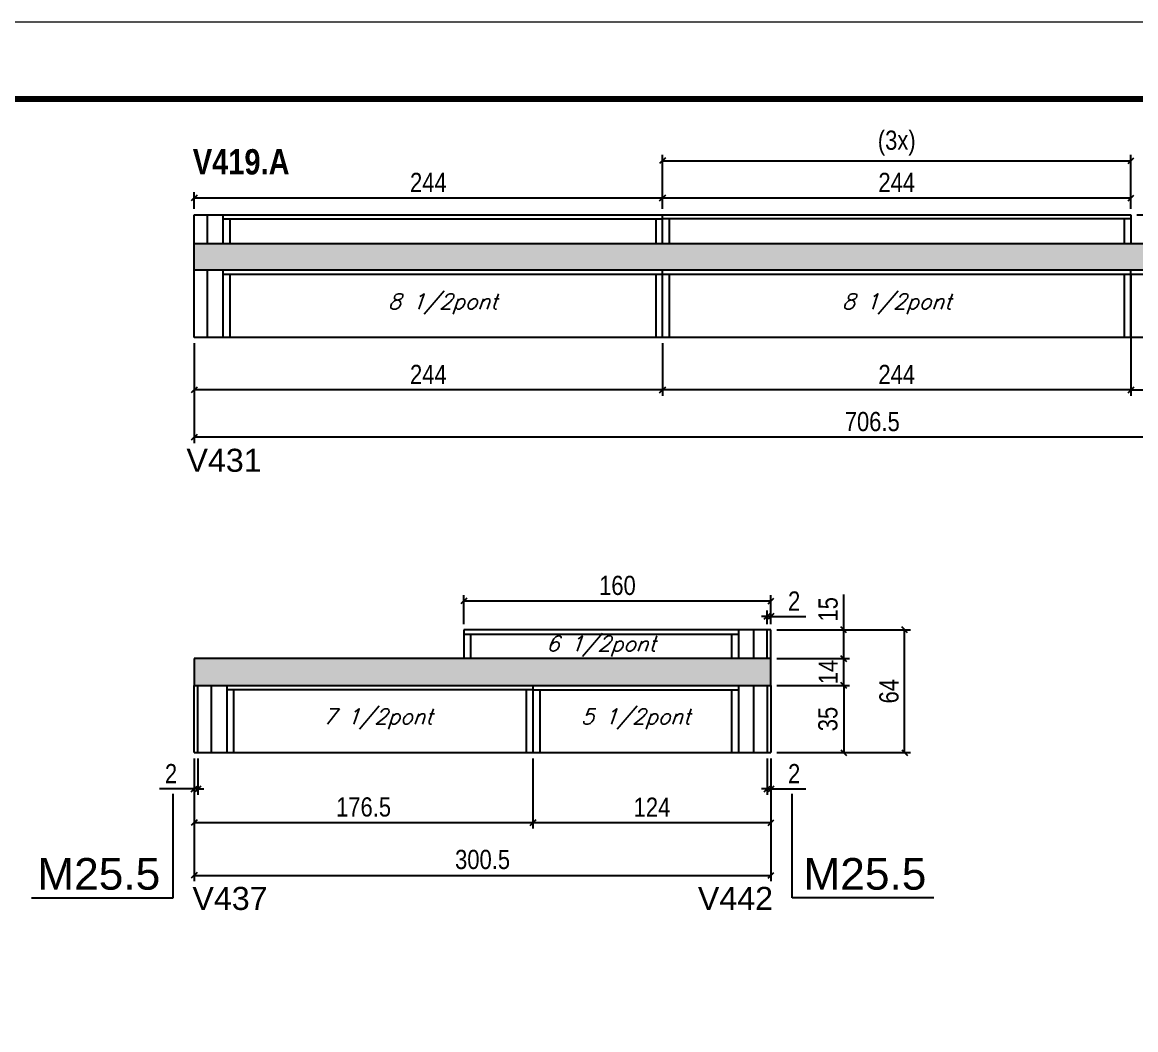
# Model space of a CAD drawing. Extents: x 3309 to 9590, y -2522 to 15424.
# Drawn here: x 8463 to 9043, y 9489 to 10014 of the extents above; entities that cross this region are included whole.
import ezdxf

# ---------------------------------------------------------------- set-up
doc = ezdxf.new("R2010")
doc.units = 0
doc.linetypes.add('DASHED', pattern=[0.75, 0.5, -0.25])
for name, color, linetype in [('5', 5, 'Continuous'), ('COTA', 241, 'Continuous'), ('NOMENCLATURA', 7, 'Continuous'), ('Painéis', 200, 'Continuous'), ('SARR_2.2x7', 40, 'Continuous'), ('SARR_3.5x7', 81, 'Continuous'), ('texto', 7, 'Continuous')]:
    doc.layers.add(name, color=color, linetype=linetype)
doc.layers.add('Folhas', color=255, linetype='Continuous', lineweight=9)
doc.layers.add('SARRAFO DE PRESSAO', color=251, linetype='DASHED', lineweight=9)
doc.styles.add('COTA TECNICA', font='techl___.ttf', dxfattribs={"height": 10})
doc.styles.add('Romans', font='romans.shx')
doc.styles.get("Standard").update_dxf_attribs({"font": 'arial.ttf'})
doc.styles.add('TECNICA', font='techb___.ttf', dxfattribs={"height": 10})
doc.dimstyles.new('PAINEL', dxfattribs={"dimtxt": 10, "dimasz": 3, "dimexe": 3, "dimexo": 3, "dimgap": 3, "dimtad": 1, "dimdec": 1, "dimzin": 12, "dimdsep": 46, "dimtxsty": 'COTA TECNICA', "dimblk1": 'OBLIQUE', "dimblk2": 'OBLIQUE', "dimsah": 1, "dimcen": 0.9, "dimclrd": 4, "dimclre": 4, "dimclrt": 240, "dimadec": 1, "dimazin": 3, "dimtfac": 1, "dimtdec": 1, "dimtmove": 0, "dimatfit": 3, "dimfxl": 1, "dimtolj": 1, "dimtzin": 12, "dimarcsym": 0})

# ---------------------------------------------------------------- blocks, each defined once
blk = doc.blocks.new('9999999999')
at = {"layer": 'Folhas'}
blk.add_lwpolyline([(98138.98, 34190.21), (99623.98, 34190.21), (99623.98, 35240.21), (98138.98, 35240.21)], close=True, dxfattribs=at)
at = {"layer": 'Folhas', "color": 30, "const_width": 3}
blk.add_lwpolyline([(98213.98, 34230.21), (99583.98, 34230.21), (99583.98, 35200.21), (98213.98, 35200.21)], close=True, dxfattribs=at)
blk = doc.blocks.new('_Oblique')
at = {"color": 0, "linetype": 'ByBlock', "lineweight": -2}
blk.add_line((-0.5, -0.5), (0.5, 0.5), dxfattribs=at)
blk = doc.blocks.new('*D1315')
at = {"layer": 'COTA', "color": 4, "linetype": 'ByBlock', "lineweight": -2, "transparency": 16777216}
for p, q in [((8796.65, 9846.29), (8796.65, 9818.96)), ((9040.65, 9846.29), (9040.65, 9818.96)), ((9040.65, 9821.96), (8796.65, 9821.96))]:
    blk.add_line(p, q, dxfattribs=at)
at = {"layer": 'Defpoints', "color": 0, "linetype": 'ByBlock', "transparency": 16777216}
for p in [(8796.65, 9849.29), (9040.65, 9849.29), (8796.65, 9821.96)]:
    blk.add_point(p, dxfattribs=at)
at = {"layer": 'COTA', "color": 4, "linetype": 'ByBlock', "lineweight": -2, "transparency": 16777216, "xscale": 3, "yscale": 3, "zscale": 3, "rotation": 180}
blk.add_blockref('_Oblique', (8796.65, 9821.96), dxfattribs=at)
at = {"layer": 'COTA', "color": 4, "linetype": 'ByBlock', "lineweight": -2, "transparency": 16777216, "xscale": 3, "yscale": 3, "zscale": 3}
blk.add_blockref('_Oblique', (9040.65, 9821.96), dxfattribs=at)
at = {"layer": 'COTA', "color": 240, "linetype": 'ByBlock', "transparency": 16777216, "insert": (8918.65, 9830.04), "char_height": 10, "attachment_point": 5, "style": 'COTA TECNICA'}
blk.add_mtext('\\A1;244', dxfattribs=at)
blk = doc.blocks.new('*D1316')
at = {"layer": 'COTA', "color": 4, "linetype": 'ByBlock', "lineweight": -2, "transparency": 16777216}
for p, q in [((8552.65, 9846.29), (8552.65, 9818.96)), ((8796.65, 9846.29), (8796.65, 9818.96)), ((8796.65, 9821.96), (8552.65, 9821.96))]:
    blk.add_line(p, q, dxfattribs=at)
at = {"layer": 'Defpoints', "color": 0, "linetype": 'ByBlock', "transparency": 16777216}
for p in [(8552.65, 9849.29), (8796.65, 9849.29), (8552.65, 9821.96)]:
    blk.add_point(p, dxfattribs=at)
at = {"layer": 'COTA', "color": 4, "linetype": 'ByBlock', "lineweight": -2, "transparency": 16777216, "xscale": 3, "yscale": 3, "zscale": 3, "rotation": 180}
blk.add_blockref('_Oblique', (8552.65, 9821.96), dxfattribs=at)
at = {"layer": 'COTA', "color": 4, "linetype": 'ByBlock', "lineweight": -2, "transparency": 16777216, "xscale": 3, "yscale": 3, "zscale": 3}
blk.add_blockref('_Oblique', (8796.65, 9821.96), dxfattribs=at)
at = {"layer": 'COTA', "color": 240, "linetype": 'ByBlock', "transparency": 16777216, "insert": (8674.65, 9830.04), "char_height": 10, "attachment_point": 5, "style": 'COTA TECNICA'}
blk.add_mtext('\\A1;244', dxfattribs=at)
blk = doc.blocks.new('*D1317')
at = {"layer": 'COTA', "color": 4, "linetype": 'ByBlock', "lineweight": -2, "transparency": 16777216}
for p, q in [((8552.65, 9846.29), (8552.65, 9794.31)), ((9259.15, 9846.29), (9259.15, 9794.31)), ((9259.15, 9797.31), (8552.65, 9797.31))]:
    blk.add_line(p, q, dxfattribs=at)
at = {"layer": 'Defpoints', "color": 0, "linetype": 'ByBlock', "transparency": 16777216}
for p in [(8552.65, 9849.29), (9259.15, 9849.29), (8552.65, 9797.31)]:
    blk.add_point(p, dxfattribs=at)
at = {"layer": 'COTA', "color": 4, "linetype": 'ByBlock', "lineweight": -2, "transparency": 16777216, "xscale": 3, "yscale": 3, "zscale": 3, "rotation": 180}
blk.add_blockref('_Oblique', (8552.65, 9797.31), dxfattribs=at)
at = {"layer": 'COTA', "color": 4, "linetype": 'ByBlock', "lineweight": -2, "transparency": 16777216, "xscale": 3, "yscale": 3, "zscale": 3}
blk.add_blockref('_Oblique', (9259.15, 9797.31), dxfattribs=at)
at = {"layer": 'COTA', "color": 240, "linetype": 'ByBlock', "transparency": 16777216, "insert": (8905.9, 9805.42), "char_height": 10, "attachment_point": 5, "style": 'COTA TECNICA'}
blk.add_mtext('\\A1;706.5', dxfattribs=at)
blk = doc.blocks.new('*D1318')
at = {"layer": 'COTA', "color": 4, "lineweight": -2, "transparency": 16777216}
for p, q in [((9040.65, 9852.79), (9040.65, 9818.96)), ((9259.15, 9846.29), (9259.15, 9818.96)), ((9040.65, 9821.96), (9259.15, 9821.96))]:
    blk.add_line(p, q, dxfattribs=at)
at = {"layer": 'Defpoints', "color": 0, "transparency": 16777216}
for p in [(9040.65, 9855.79), (9259.15, 9849.29), (9259.15, 9821.96)]:
    blk.add_point(p, dxfattribs=at)
at = {"layer": 'COTA', "color": 4, "lineweight": -2, "transparency": 16777216, "xscale": 3, "yscale": 3, "zscale": 3, "rotation": 180}
blk.add_blockref('_Oblique', (9040.65, 9821.96), dxfattribs=at)
at = {"layer": 'COTA', "color": 4, "lineweight": -2, "transparency": 16777216, "xscale": 3, "yscale": 3, "zscale": 3}
blk.add_blockref('_Oblique', (9259.15, 9821.96), dxfattribs=at)
at = {"layer": 'COTA', "color": 240, "transparency": 16777216, "insert": (9149.9, 9830.1), "char_height": 10, "attachment_point": 5, "style": 'COTA TECNICA'}
blk.add_mtext('\\A1;218.5', dxfattribs=at)
blk = doc.blocks.new('*D1319')
at = {"layer": 'COTA', "color": 4, "lineweight": -2, "transparency": 16777216}
for p, q in [((9043.65, 9913.29), (9326.03, 9913.29)), ((9323.03, 9849.29), (9323.03, 9913.29)), ((9262.15, 9849.29), (9326.03, 9849.29))]:
    blk.add_line(p, q, dxfattribs=at)
at = {"layer": 'Defpoints', "color": 0, "transparency": 16777216}
for p in [(9040.65, 9913.29, 0), (9323.03, 9913.29), (9259.15, 9849.29, 0)]:
    blk.add_point(p, dxfattribs=at)
at = {"layer": 'COTA', "color": 4, "lineweight": -2, "transparency": 16777216, "xscale": 3, "yscale": 3, "zscale": 3}
for p, rotation in [((9323.03, 9913.29), 90), ((9323.03, 9849.29), 270)]:
    blk.add_blockref('_Oblique', p, dxfattribs=dict(at, rotation=rotation))
at = {"layer": 'COTA', "color": 240, "transparency": 16777216, "insert": (9314.93, 9881.29), "char_height": 10, "attachment_point": 5, "rotation": 90, "style": 'COTA TECNICA'}
blk.add_mtext('\\A1;64', dxfattribs=at)
blk = doc.blocks.new('*D1323')
at = {"layer": 'COTA', "color": 4, "lineweight": -2, "transparency": 16777216}
for p, q in [((8552.65, 9629.97), (8552.65, 9593.47)), ((8729.15, 9629.97), (8729.15, 9593.47)), ((8552.65, 9596.47), (8729.15, 9596.47))]:
    blk.add_line(p, q, dxfattribs=at)
at = {"layer": 'Defpoints', "color": 0, "transparency": 16777216}
for p in [(8552.65, 9632.97, 0), (8729.15, 9632.97, 0), (8729.15, 9596.47)]:
    blk.add_point(p, dxfattribs=at)
at = {"layer": 'COTA', "color": 4, "lineweight": -2, "transparency": 16777216, "xscale": 3, "yscale": 3, "zscale": 3, "rotation": 180}
blk.add_blockref('_Oblique', (8552.65, 9596.47), dxfattribs=at)
at = {"layer": 'COTA', "color": 4, "lineweight": -2, "transparency": 16777216, "xscale": 3, "yscale": 3, "zscale": 3}
blk.add_blockref('_Oblique', (8729.15, 9596.47), dxfattribs=at)
at = {"layer": 'COTA', "color": 240, "transparency": 16777216, "insert": (8640.9, 9604.58), "char_height": 10, "attachment_point": 5, "style": 'COTA TECNICA'}
blk.add_mtext('\\A1;176.5', dxfattribs=at)
blk = doc.blocks.new('*D1324')
at = {"layer": 'COTA', "color": 4, "lineweight": -2, "transparency": 16777216}
for p, q in [((8729.15, 9629.97), (8729.15, 9593.47)), ((8853.15, 9629.97), (8853.15, 9593.47)), ((8729.15, 9596.47), (8853.15, 9596.47))]:
    blk.add_line(p, q, dxfattribs=at)
at = {"layer": 'Defpoints', "color": 0, "transparency": 16777216}
for p in [(8729.15, 9632.97, 0), (8853.15, 9632.97, 0), (8853.15, 9596.47)]:
    blk.add_point(p, dxfattribs=at)
at = {"layer": 'COTA', "color": 4, "lineweight": -2, "transparency": 16777216, "xscale": 3, "yscale": 3, "zscale": 3, "rotation": 180}
blk.add_blockref('_Oblique', (8729.15, 9596.47), dxfattribs=at)
at = {"layer": 'COTA', "color": 4, "lineweight": -2, "transparency": 16777216, "xscale": 3, "yscale": 3, "zscale": 3}
blk.add_blockref('_Oblique', (8853.15, 9596.47), dxfattribs=at)
at = {"layer": 'COTA', "color": 240, "transparency": 16777216, "insert": (8791.15, 9604.55), "char_height": 10, "attachment_point": 5, "style": 'COTA TECNICA'}
blk.add_mtext('\\A1;124', dxfattribs=at)
blk = doc.blocks.new('*D1322')
at = {"layer": 'COTA', "color": 4, "lineweight": -2, "transparency": 16777216}
for p, q in [((8552.65, 9629.97), (8552.65, 9566.01)), ((8853.15, 9629.97), (8853.15, 9566.01)), ((8552.65, 9569.01), (8853.15, 9569.01))]:
    blk.add_line(p, q, dxfattribs=at)
at = {"layer": 'Defpoints', "color": 0, "transparency": 16777216}
for p in [(8552.65, 9632.97), (8853.15, 9632.97, 0), (8853.15, 9569.01)]:
    blk.add_point(p, dxfattribs=at)
at = {"layer": 'COTA', "color": 4, "lineweight": -2, "transparency": 16777216, "xscale": 3, "yscale": 3, "zscale": 3, "rotation": 180}
blk.add_blockref('_Oblique', (8552.65, 9569.01), dxfattribs=at)
at = {"layer": 'COTA', "color": 4, "lineweight": -2, "transparency": 16777216, "xscale": 3, "yscale": 3, "zscale": 3}
blk.add_blockref('_Oblique', (8853.15, 9569.01), dxfattribs=at)
at = {"layer": 'COTA', "color": 240, "transparency": 16777216, "insert": (8702.9, 9577.23), "char_height": 10, "attachment_point": 5, "style": 'COTA TECNICA'}
blk.add_mtext('\\A1;300.5', dxfattribs=at)
blk = doc.blocks.new('*D1325')
at = {"layer": 'COTA', "color": 4, "lineweight": -2, "transparency": 16777216}
for p, q in [((8851.15, 9629.97), (8851.15, 9611.02)), ((8853.15, 9629.97), (8853.15, 9611.02)), ((8851.15, 9614.02), (8848.15, 9614.02)), ((8851.15, 9614.02), (8853.15, 9614.02)), ((8853.15, 9614.02), (8871.27, 9614.02))]:
    blk.add_line(p, q, dxfattribs=at)
at = {"layer": 'Defpoints', "color": 0, "transparency": 16777216}
for p in [(8851.15, 9632.97), (8853.15, 9632.97), (8853.15, 9614.02)]:
    blk.add_point(p, dxfattribs=at)
at = {"layer": 'COTA', "color": 4, "lineweight": -2, "transparency": 16777216, "xscale": 3, "yscale": 3, "zscale": 3}
blk.add_blockref('_Oblique', (8851.15, 9614.02), dxfattribs=at)
at = {"layer": 'COTA', "color": 4, "lineweight": -2, "transparency": 16777216, "xscale": 3, "yscale": 3, "zscale": 3, "rotation": 180}
blk.add_blockref('_Oblique', (8853.15, 9614.02), dxfattribs=at)
at = {"layer": 'COTA', "color": 240, "transparency": 16777216, "insert": (8865.21, 9622.02), "char_height": 10, "attachment_point": 5, "style": 'COTA TECNICA'}
blk.add_mtext('\\A1;2', dxfattribs=at)
blk = doc.blocks.new('*D1326')
at = {"layer": 'COTA', "color": 4, "lineweight": -2, "transparency": 16777216}
for p, q in [((8856.15, 9667.97), (8894.04, 9667.97)), ((8891.04, 9667.97), (8891.04, 9632.97)), ((8856.15, 9632.97), (8894.04, 9632.97))]:
    blk.add_line(p, q, dxfattribs=at)
at = {"layer": 'Defpoints', "color": 0, "transparency": 16777216}
for p in [(8853.15, 9667.97), (8853.15, 9632.97), (8891.04, 9632.97)]:
    blk.add_point(p, dxfattribs=at)
at = {"layer": 'COTA', "color": 4, "lineweight": -2, "transparency": 16777216, "xscale": 3, "yscale": 3, "zscale": 3}
for p, rotation in [((8891.04, 9667.97), 90), ((8891.04, 9632.97), 270)]:
    blk.add_blockref('_Oblique', p, dxfattribs=dict(at, rotation=rotation))
at = {"layer": 'COTA', "color": 240, "transparency": 16777216, "insert": (8882.82, 9650.47), "char_height": 10, "attachment_point": 5, "rotation": 90, "style": 'COTA TECNICA'}
blk.add_mtext('\\A1;35', dxfattribs=at)
blk = doc.blocks.new('*D1327')
at = {"layer": 'COTA', "color": 4, "lineweight": -2, "transparency": 16777216}
for p, q in [((8856.15, 9681.97), (8894.04, 9681.97)), ((8891.04, 9667.97), (8891.04, 9681.97)), ((8856.15, 9667.97), (8894.04, 9667.97))]:
    blk.add_line(p, q, dxfattribs=at)
at = {"layer": 'Defpoints', "color": 0, "transparency": 16777216}
for p in [(8853.15, 9681.97), (8891.04, 9681.97), (8853.15, 9667.97)]:
    blk.add_point(p, dxfattribs=at)
at = {"layer": 'COTA', "color": 4, "lineweight": -2, "transparency": 16777216, "xscale": 3, "yscale": 3, "zscale": 3}
for p, rotation in [((8891.04, 9681.97), 90), ((8891.04, 9667.97), 270)]:
    blk.add_blockref('_Oblique', p, dxfattribs=dict(at, rotation=rotation))
at = {"layer": 'COTA', "color": 240, "transparency": 16777216, "insert": (8882.96, 9674.97), "char_height": 10, "attachment_point": 5, "rotation": 90, "style": 'COTA TECNICA'}
blk.add_mtext('\\A1;14', dxfattribs=at)
blk = doc.blocks.new('*D1328')
at = {"layer": 'COTA', "color": 4, "lineweight": -2, "transparency": 16777216}
for p, q in [((8891.04, 9696.97), (8891.04, 9715.34)), ((8856.15, 9696.97), (8894.04, 9696.97)), ((8891.04, 9681.97), (8891.04, 9696.97)), ((8856.15, 9681.97), (8894.04, 9681.97))]:
    blk.add_line(p, q, dxfattribs=at)
at = {"layer": 'Defpoints', "color": 0, "transparency": 16777216}
for p in [(8853.15, 9696.97), (8891.04, 9696.97), (8853.15, 9681.97)]:
    blk.add_point(p, dxfattribs=at)
at = {"layer": 'COTA', "color": 4, "lineweight": -2, "transparency": 16777216, "xscale": 3, "yscale": 3, "zscale": 3}
for p, rotation in [((8891.04, 9696.97), 90), ((8891.04, 9681.97), 270)]:
    blk.add_blockref('_Oblique', p, dxfattribs=dict(at, rotation=rotation))
at = {"layer": 'COTA', "color": 240, "transparency": 16777216, "insert": (8882.93, 9707.65), "char_height": 10, "attachment_point": 5, "rotation": 90, "style": 'COTA TECNICA'}
blk.add_mtext('\\A1;15', dxfattribs=at)
blk = doc.blocks.new('*D1329')
at = {"layer": 'COTA', "color": 4, "lineweight": -2, "transparency": 16777216}
for p, q in [((8856.15, 9696.97), (8925.75, 9696.97)), ((8922.75, 9632.97), (8922.75, 9696.97)), ((8856.15, 9632.97), (8925.75, 9632.97))]:
    blk.add_line(p, q, dxfattribs=at)
at = {"layer": 'Defpoints', "color": 0, "transparency": 16777216}
for p in [(8853.15, 9696.97), (8922.75, 9696.97), (8853.15, 9632.97)]:
    blk.add_point(p, dxfattribs=at)
at = {"layer": 'COTA', "color": 4, "lineweight": -2, "transparency": 16777216, "xscale": 3, "yscale": 3, "zscale": 3}
for p, rotation in [((8922.75, 9696.97), 90), ((8922.75, 9632.97), 270)]:
    blk.add_blockref('_Oblique', p, dxfattribs=dict(at, rotation=rotation))
at = {"layer": 'COTA', "color": 240, "transparency": 16777216, "insert": (8914.65, 9664.97), "char_height": 10, "attachment_point": 5, "rotation": 90, "style": 'COTA TECNICA'}
blk.add_mtext('\\A1;64', dxfattribs=at)
blk = doc.blocks.new('*D1330')
at = {"layer": 'COTA', "color": 4, "lineweight": -2, "transparency": 16777216}
for p, q in [((8552.65, 9916.29), (8552.65, 9925.04)), ((8796.65, 9916.29), (8796.65, 9925.04)), ((8552.65, 9922.04), (8796.65, 9922.04))]:
    blk.add_line(p, q, dxfattribs=at)
at = {"layer": 'Defpoints', "color": 0, "transparency": 16777216}
for p in [(8796.65, 9922.04), (8552.65, 9913.29), (8796.65, 9913.29)]:
    blk.add_point(p, dxfattribs=at)
at = {"layer": 'COTA', "color": 4, "lineweight": -2, "transparency": 16777216, "xscale": 3, "yscale": 3, "zscale": 3, "rotation": 180}
blk.add_blockref('_Oblique', (8552.65, 9922.04), dxfattribs=at)
at = {"layer": 'COTA', "color": 4, "lineweight": -2, "transparency": 16777216, "xscale": 3, "yscale": 3, "zscale": 3}
blk.add_blockref('_Oblique', (8796.65, 9922.04), dxfattribs=at)
at = {"layer": 'COTA', "color": 240, "transparency": 16777216, "insert": (8674.65, 9930.11), "char_height": 10, "attachment_point": 5, "style": 'COTA TECNICA'}
blk.add_mtext('\\A1;244', dxfattribs=at)
blk = doc.blocks.new('*D1331')
at = {"layer": 'COTA', "color": 4, "lineweight": -2, "transparency": 16777216}
for p, q in [((8796.65, 9916.29), (8796.65, 9925.04)), ((9040.65, 9916.29), (9040.65, 9925.04)), ((8796.65, 9922.04), (9040.65, 9922.04))]:
    blk.add_line(p, q, dxfattribs=at)
at = {"layer": 'Defpoints', "color": 0, "transparency": 16777216}
for p in [(9040.65, 9922.04), (8796.65, 9913.29), (9040.65, 9913.29)]:
    blk.add_point(p, dxfattribs=at)
at = {"layer": 'COTA', "color": 4, "lineweight": -2, "transparency": 16777216, "xscale": 3, "yscale": 3, "zscale": 3, "rotation": 180}
blk.add_blockref('_Oblique', (8796.65, 9922.04), dxfattribs=at)
at = {"layer": 'COTA', "color": 4, "lineweight": -2, "transparency": 16777216, "xscale": 3, "yscale": 3, "zscale": 3}
blk.add_blockref('_Oblique', (9040.65, 9922.04), dxfattribs=at)
at = {"layer": 'COTA', "color": 240, "transparency": 16777216, "insert": (8918.65, 9930.11), "char_height": 10, "attachment_point": 5, "style": 'COTA TECNICA'}
blk.add_mtext('\\A1;244', dxfattribs=at)
blk = doc.blocks.new('*D1332')
at = {"layer": 'COTA', "color": 4, "lineweight": -2, "transparency": 16777216}
for p, q in [((8796.65, 9916.29), (8796.65, 9944.39)), ((9040.65, 9916.29), (9040.65, 9944.39)), ((8796.65, 9941.39), (9040.65, 9941.39))]:
    blk.add_line(p, q, dxfattribs=at)
at = {"layer": 'Defpoints', "color": 0, "transparency": 16777216}
for p in [(9040.65, 9941.39), (8796.65, 9913.29), (9040.65, 9913.29)]:
    blk.add_point(p, dxfattribs=at)
at = {"layer": 'COTA', "color": 4, "lineweight": -2, "transparency": 16777216, "xscale": 3, "yscale": 3, "zscale": 3, "rotation": 180}
blk.add_blockref('_Oblique', (8796.65, 9941.39), dxfattribs=at)
at = {"layer": 'COTA', "color": 4, "lineweight": -2, "transparency": 16777216, "xscale": 3, "yscale": 3, "zscale": 3}
blk.add_blockref('_Oblique', (9040.65, 9941.39), dxfattribs=at)
at = {"layer": 'COTA', "color": 240, "transparency": 16777216, "insert": (8918.65, 9950.61), "char_height": 10, "attachment_point": 5, "style": 'COTA TECNICA'}
blk.add_mtext('\\A1;(3x)', dxfattribs=at)
blk = doc.blocks.new('*D1333')
at = {"layer": 'COTA', "color": 4, "lineweight": -2, "transparency": 16777216}
for p, q in [((9291.39, 9913.29), (9291.39, 9931.66)), ((9043.65, 9913.29), (9294.39, 9913.29)), ((9291.39, 9898.29), (9291.39, 9913.29)), ((9262.15, 9898.29), (9294.39, 9898.29))]:
    blk.add_line(p, q, dxfattribs=at)
at = {"layer": 'Defpoints', "color": 0, "transparency": 16777216}
for p in [(9040.65, 9913.29), (9291.39, 9913.29), (9259.15, 9898.29)]:
    blk.add_point(p, dxfattribs=at)
at = {"layer": 'COTA', "color": 4, "lineweight": -2, "transparency": 16777216, "xscale": 3, "yscale": 3, "zscale": 3}
for p, rotation in [((9291.39, 9913.29), 90), ((9291.39, 9898.29), 270)]:
    blk.add_blockref('_Oblique', p, dxfattribs=dict(at, rotation=rotation))
at = {"layer": 'COTA', "color": 240, "transparency": 16777216, "insert": (9283.28, 9923.97), "char_height": 10, "attachment_point": 5, "rotation": 90, "style": 'COTA TECNICA'}
blk.add_mtext('\\A1;15', dxfattribs=at)
blk = doc.blocks.new('*D1334')
at = {"layer": 'COTA', "color": 4, "lineweight": -2, "transparency": 16777216}
for p, q in [((8693.15, 9699.97), (8693.15, 9714.95)), ((8853.15, 9711.95), (8693.15, 9711.95)), ((8853.15, 9699.97), (8853.15, 9714.95))]:
    blk.add_line(p, q, dxfattribs=at)
at = {"layer": 'Defpoints', "color": 0, "transparency": 16777216}
for p in [(8693.15, 9711.95), (8693.15, 9696.97), (8853.15, 9696.97)]:
    blk.add_point(p, dxfattribs=at)
at = {"layer": 'COTA', "color": 4, "lineweight": -2, "transparency": 16777216, "xscale": 3, "yscale": 3, "zscale": 3, "rotation": 180}
blk.add_blockref('_Oblique', (8693.15, 9711.95), dxfattribs=at)
at = {"layer": 'COTA', "color": 4, "lineweight": -2, "transparency": 16777216, "xscale": 3, "yscale": 3, "zscale": 3}
blk.add_blockref('_Oblique', (8853.15, 9711.95), dxfattribs=at)
at = {"layer": 'COTA', "color": 240, "transparency": 16777216, "insert": (8773.15, 9720.05), "char_height": 10, "attachment_point": 5, "style": 'COTA TECNICA'}
blk.add_mtext('\\A1;160', dxfattribs=at)
blk = doc.blocks.new('*D1335')
at = {"layer": 'COTA', "color": 4, "lineweight": -2, "transparency": 16777216}
for p, q in [((8851.15, 9699.97), (8851.15, 9706.96)), ((8853.15, 9699.97), (8853.15, 9706.96)), ((8851.15, 9703.96), (8848.15, 9703.96)), ((8851.15, 9703.96), (8853.15, 9703.96)), ((8853.15, 9703.96), (8871.27, 9703.96))]:
    blk.add_line(p, q, dxfattribs=at)
at = {"layer": 'Defpoints', "color": 0, "transparency": 16777216}
for p in [(8853.15, 9703.96), (8851.15, 9696.97), (8853.15, 9696.97)]:
    blk.add_point(p, dxfattribs=at)
at = {"layer": 'COTA', "color": 4, "lineweight": -2, "transparency": 16777216, "xscale": 3, "yscale": 3, "zscale": 3}
blk.add_blockref('_Oblique', (8851.15, 9703.96), dxfattribs=at)
at = {"layer": 'COTA', "color": 4, "lineweight": -2, "transparency": 16777216, "xscale": 3, "yscale": 3, "zscale": 3, "rotation": 180}
blk.add_blockref('_Oblique', (8853.15, 9703.96), dxfattribs=at)
at = {"layer": 'COTA', "color": 240, "transparency": 16777216, "insert": (8865.21, 9711.96), "char_height": 10, "attachment_point": 5, "style": 'COTA TECNICA'}
blk.add_mtext('\\A1;2', dxfattribs=at)
blk = doc.blocks.new('*D1336')
at = {"layer": 'COTA', "color": 4, "lineweight": -2, "transparency": 16777216}
for p, q in [((8552.65, 9629.97), (8552.65, 9611.02)), ((8554.65, 9629.97), (8554.65, 9611.02)), ((8552.65, 9614.02), (8534.54, 9614.02)), ((8554.65, 9614.02), (8552.65, 9614.02)), ((8554.65, 9614.02), (8557.65, 9614.02))]:
    blk.add_line(p, q, dxfattribs=at)
at = {"layer": 'Defpoints', "color": 0, "transparency": 16777216}
for p in [(8552.65, 9632.97), (8554.65, 9632.97), (8552.65, 9614.02)]:
    blk.add_point(p, dxfattribs=at)
at = {"layer": 'COTA', "color": 4, "lineweight": -2, "transparency": 16777216, "xscale": 3, "yscale": 3, "zscale": 3}
blk.add_blockref('_Oblique', (8552.65, 9614.02), dxfattribs=at)
at = {"layer": 'COTA', "color": 4, "lineweight": -2, "transparency": 16777216, "xscale": 3, "yscale": 3, "zscale": 3, "rotation": 180}
blk.add_blockref('_Oblique', (8554.65, 9614.02), dxfattribs=at)
at = {"layer": 'COTA', "color": 240, "transparency": 16777216, "insert": (8540.6, 9622.02), "char_height": 10, "attachment_point": 5, "style": 'COTA TECNICA'}
blk.add_mtext('\\A1;2', dxfattribs=at)

msp = doc.modelspace()

# ---------------------------------------------------------------- hatches: boundary and pattern name
at = {"layer": 'COTA'}
h = msp.add_hatch(dxfattribs=at)
h.set_pattern_fill('AR-CONC', color=256, scale=0.03)
h.paths.add_polyline_path([(9040.65, 9898.29), (8552.65, 9898.29), (8552.65, 9884.29), (9259.15, 9884.29), (9259.15, 9898.29)])
h = msp.add_hatch(dxfattribs=at)
h.set_pattern_fill('AR-CONC', color=256, scale=0.03)
h.set_pattern_definition([(50, (0, -43.719), (5.46554, -0.4781726), [0.5715, -6.2865]), (355, (0, -43.719), (-1.0573026, 5.7317054), [0.4572, -5.0292175]), (100.451445, (0.4555, -43.759), (4.4082374, 5.2535326), [0.4857003, -5.3427073]), (46.1842, (0, -42.195), (8.1323712, -1.26127), [0.85725, -9.42975]), (96.63556, (0.678, -42.3), (7.122124, 7.4227837), [0.7285507, -8.014068]), (351.18415, (0, -42.195), (7.122124, 7.422784), [0.685799, -7.543792]), (21, (0.762, -42.576), (4.5484317, -3.067956), [0.5715, -6.2865]), (326, (0.762, -42.576), (1.8540609, 5.525639), [0.4572, -5.0292]), (71.451445, (1.141, -42.8317), (6.4024926, 2.457683), [0.4857003, -5.3426981]), (37.5, (0, -43.719), (0.0926581, 2.53665117), [0, -4.96824, 0, -5.1054, 0, -5.04825]), (7.5, (0, -43.719), (2.0045899, 3.00541724), [0, -2.91084, 0, -4.85394, 0, -1.92405]), (327.5, (-1.6993, -43.719), (4.06771786, -0.17186232), [0, -1.905, 0, -5.9436, 0, -7.8867]), (317.5, (-2.4613, -43.719), (4.4438754, 0.7627947), [0, -2.4765, 0, -3.94716, 0, -5.6007])])
h.paths.add_polyline_path([(8693.15, 9681.97), (8552.65, 9681.97), (8552.65, 9667.97), (8853.15, 9667.97), (8853.15, 9681.97)])

# ---------------------------------------------------------------- linework, layer by layer
for p, q in [((8552.65, 9884.29), (8552.65, 9898.29)), ((9040.65, 9898.29), (9259.15, 9898.29)), ((9040.65, 9855.79), (9040.65, 9855.79)), ((8552.65, 9681.97), (8552.65, 9667.97)), ((8693.15, 9681.97), (8552.65, 9681.97)), ((8853.15, 9667.97), (8853.15, 9681.97))]:
    msp.add_line(p, q, dxfattribs=at)
at = {"layer": 'NOMENCLATURA', "linetype": 'Continuous'}
for p, q in [((8541.64, 9557.33), (8541.64, 9611.51)), ((8864.17, 9557.33), (8864.17, 9611.51)), ((8467.86, 9557.33), (8541.64, 9557.33)), ((8937.95, 9557.33), (8864.17, 9557.33))]:
    msp.add_line(p, q, dxfattribs=at)
at = {"layer": 'Painéis', "linetype": 'ByBlock'}
for p, q in [((8552.65, 9898.29), (8552.65, 9913.29)), ((8552.65, 9913.29), (9040.65, 9913.29)), ((8796.65, 9898.29), (8796.65, 9913.29)), ((9040.65, 9913.29), (9040.65, 9898.29)), ((8552.65, 9898.29), (9040.65, 9898.29)), ((9259.15, 9884.29), (8552.65, 9884.29)), ((8552.65, 9849.29), (8552.65, 9884.29)), ((8796.65, 9849.29), (8796.65, 9884.29)), ((9040.65, 9849.29), (9040.65, 9884.29)), ((9259.15, 9849.29), (8552.65, 9849.29)), ((8853.15, 9696.97), (8693.15, 9696.97)), ((8693.15, 9696.97), (8693.15, 9681.97)), ((8851.15, 9681.97), (8851.15, 9696.97)), ((8853.15, 9681.97), (8853.15, 9696.97)), ((8853.15, 9681.97), (8693.15, 9681.97)), ((8552.65, 9632.97), (8552.65, 9667.97)), ((8552.65, 9667.97), (8853.15, 9667.97)), ((8554.65, 9632.97), (8554.65, 9667.97)), ((8729.15, 9667.97), (8729.15, 9632.97)), ((8851.15, 9667.97), (8851.15, 9632.97)), ((8853.15, 9667.97), (8853.15, 9632.97)), ((8552.65, 9632.97), (8853.15, 9632.97))]:
    msp.add_line(p, q, dxfattribs=at)
at = {"layer": 'SARR_2.2x7', "linetype": 'Continuous'}
for p, q in [((8559.65, 9898.29), (8559.65, 9913.29)), ((8567.65, 9911.09), (8796.65, 9911.09)), ((9040.65, 9911.09), (8796.65, 9911.09)), ((8559.65, 9849.29), (8559.65, 9884.29)), ((8796.65, 9882.09), (8567.65, 9882.09)), ((9040.65, 9882.09), (8796.65, 9882.09)), ((9240.15, 9882.09), (9040.65, 9882.09)), ((8693.15, 9694.77), (8836.15, 9694.77)), ((8844.15, 9681.97), (8844.15, 9696.97)), ((8561.65, 9632.97), (8561.65, 9667.97)), ((8729.15, 9665.77), (8569.65, 9665.77)), ((8729.15, 9665.77), (8836.15, 9665.77)), ((8844.15, 9632.97), (8844.15, 9667.97))]:
    msp.add_line(p, q, dxfattribs=at)
at = {"layer": 'SARR_3.5x7'}
for p, q in [((8567.65, 9913.29), (8567.65, 9898.29)), ((8571.15, 9911.09), (8571.15, 9898.29)), ((8793.15, 9911.09), (8793.15, 9898.29)), ((8800.15, 9911.09), (8800.15, 9898.29)), ((9037.15, 9911.09), (9037.15, 9898.29)), ((8567.65, 9884.29), (8567.65, 9849.29)), ((8571.15, 9882.09), (8571.15, 9849.29)), ((8793.15, 9882.09), (8793.15, 9849.29)), ((8800.15, 9882.09), (8800.15, 9849.29)), ((9037.15, 9882.09), (9037.15, 9849.29)), ((9040.65, 9882.09), (9040.65, 9849.29)), ((8696.65, 9694.77), (8696.65, 9681.97)), ((8832.65, 9694.77), (8832.65, 9681.97)), ((8836.15, 9696.97), (8836.15, 9681.97)), ((8569.65, 9667.97), (8569.65, 9632.97)), ((8573.15, 9665.77), (8573.15, 9632.97)), ((8725.65, 9665.77), (8725.65, 9632.97)), ((8732.65, 9665.77), (8732.65, 9632.97)), ((8832.65, 9665.77), (8832.65, 9632.97)), ((8836.15, 9667.97), (8836.15, 9632.97))]:
    msp.add_line(p, q, dxfattribs=at)

# ---------------------------------------------------------------- block references
at = {"layer": 'SARRAFO DE PRESSAO', "color": 6, "linetype": 'ByBlock'}
msp.add_blockref('9999999999', (-90061.11, -25226.65), dxfattribs=at)

# ---------------------------------------------------------------- texts
at = {"layer": '5', "linetype": 'Continuous'}
for s, rotation, p in [('V431', 359.99996, (8548.65, 9779.3)), ('V437', 0.00004, (8551.75, 9550.99, 0)), ('V442', 0.00004, (8815.06, 9550.99, 0))]:
    msp.add_text(s, height=12, rotation=rotation, dxfattribs=at).set_placement(p)
at = {"layer": 'NOMENCLATURA', "style": 'TECNICA'}
msp.add_text('V419.A', height=13.2, dxfattribs=at).set_placement((8551.94, 9934.23))
at = {"layer": 'NOMENCLATURA', "linetype": 'Continuous'}
for p in [(8470.92, 9561.53), (8870.04, 9561.53)]:
    msp.add_text('M25.5', height=16.5, dxfattribs=at).set_placement(p)
at = {"layer": 'texto', "color": 2, "char_height": 8, "attachment_point": 5, "style": 'Romans'}
for s, insert in [('{\\Q19;\\C256;8 1/2pont}', (8682.15, 9866.79)), ('{\\Q19;\\C256;8 1/2pont}', (8918.65, 9866.79)), ('{\\Q19;\\C256;6 1/2pont}', (8764.65, 9688.42)), ('{\\Q19;\\C256;7 1/2pont}', (8648.4, 9650.47)), ('{\\Q19;\\C256;5 1/2pont}', (8782.65, 9650.47))]:
    msp.add_mtext(s, dxfattribs=dict(at, insert=insert))

# ---------------------------------------------------------------- dimensions: what is measured, and where the dimension line sits
at = {"layer": 'COTA'}
dim = msp.add_linear_dim(base=(9040.65, 9941.39), p1=(8796.65, 9913.29), p2=(9040.65, 9913.29), text='(3x)', dimstyle='PAINEL', dxfattribs=at)
dim.commit()
dim.dimension.update_dxf_attribs({"geometry": '*D1332', "text_midpoint": (8918.65, 9950.61)})
for base, p1, p2, picture, middle in [((8796.65, 9922.04), (8552.65, 9913.29), (8796.65, 9913.29), '*D1330', (8674.65, 9930.11)), ((9259.15, 9821.96), (9040.65, 9855.79), (9259.15, 9849.29), '*D1318', (9149.9, 9830.1)), ((8693.15, 9711.95), (8853.15, 9696.97), (8693.15, 9696.97), '*D1334', (8773.15, 9720.05)), ((8853.15, 9703.96), (8851.15, 9696.97), (8853.15, 9696.97), '*D1335', (8865.21, 9711.96)), ((8552.65, 9614.02), (8554.65, 9632.97), (8552.65, 9632.97), '*D1336', (8540.6, 9622.02)), ((8729.15, 9596.47, 0), (8552.65, 9632.97), (8729.15, 9632.97), '*D1323', (8640.9, 9604.58, 0)), ((8853.15, 9569.01, 0), (8552.65, 9632.97, 0), (8853.15, 9632.97), '*D1322', (8702.9, 9577.23, 0)), ((8853.15, 9614.02), (8851.15, 9632.97), (8853.15, 9632.97), '*D1325', (8865.21, 9622.02))]:
    dim = msp.add_linear_dim(base=base, p1=p1, p2=p2, dimstyle='PAINEL', dxfattribs=at)
    dim.commit()
    dim.dimension.update_dxf_attribs({"geometry": picture, "text_midpoint": middle})
for base, p1, p2, picture, middle in [((9040.65, 9922.04), (8796.65, 9913.29), (9040.65, 9913.29), '*D1331', (8918.65, 9930.11)), ((8853.15, 9596.47, 0), (8729.15, 9632.97), (8853.15, 9632.97), '*D1324', (8791.15, 9604.55, 0))]:
    dim = msp.add_linear_dim(base=base, p1=p1, p2=p2, dimstyle='PAINEL', override={"dimtmove": 1}, dxfattribs=at)
    dim.commit()
    dim.dimension.update_dxf_attribs({"geometry": picture, "text_midpoint": middle})
for base, p1, p2, picture, middle in [((9291.39, 9913.29), (9259.15, 9898.29), (9040.65, 9913.29), '*D1333', (9283.28, 9923.97)), ((9323.03, 9913.29, 0), (9259.15, 9849.29), (9040.65, 9913.29), '*D1319', (9314.93, 9881.29, 0)), ((8891.04, 9696.97), (8853.15, 9681.97), (8853.15, 9696.97), '*D1328', (8882.93, 9707.65)), ((8922.75, 9696.97), (8853.15, 9632.97), (8853.15, 9696.97), '*D1329', (8914.65, 9664.97)), ((8891.04, 9632.97), (8853.15, 9667.97), (8853.15, 9632.97), '*D1326', (8882.82, 9650.47))]:
    dim = msp.add_linear_dim(base=base, p1=p1, p2=p2, angle=90, dimstyle='PAINEL', dxfattribs=at)
    dim.commit()
    dim.dimension.update_dxf_attribs({"geometry": picture, "text_midpoint": middle})
at = {"layer": 'COTA', "linetype": 'ByBlock'}
dim = msp.add_linear_dim(base=(8552.65, 9821.96), p1=(8796.65, 9849.29), p2=(8552.65, 9849.29), angle=180, dimstyle='PAINEL', override={"dimtmove": 1}, dxfattribs=at)
dim.commit()
dim.dimension.update_dxf_attribs({"geometry": '*D1316', "text_midpoint": (8674.65, 9830.04)})
for base, p1, p2, picture, middle in [((8552.65, 9797.31), (9259.15, 9849.29), (8552.65, 9849.29), '*D1317', (8905.9, 9805.42)), ((8796.65, 9821.96), (9040.65, 9849.29), (8796.65, 9849.29), '*D1315', (8918.65, 9830.04))]:
    dim = msp.add_linear_dim(base=base, p1=p1, p2=p2, angle=180, dimstyle='PAINEL', dxfattribs=at)
    dim.commit()
    dim.dimension.update_dxf_attribs({"geometry": picture, "text_midpoint": middle})
at = {"layer": 'COTA'}
dim = msp.add_linear_dim(base=(8891.04, 9681.97), p1=(8853.15, 9667.97), p2=(8853.15, 9681.97), angle=90, dimstyle='PAINEL', dxfattribs=at)
dim.commit()
dim.dimension.update_dxf_attribs({"geometry": '*D1327', "text_midpoint": (8891.04, 9674.97), "dimtype": 160})

doc.saveas('drawing.dxf')
